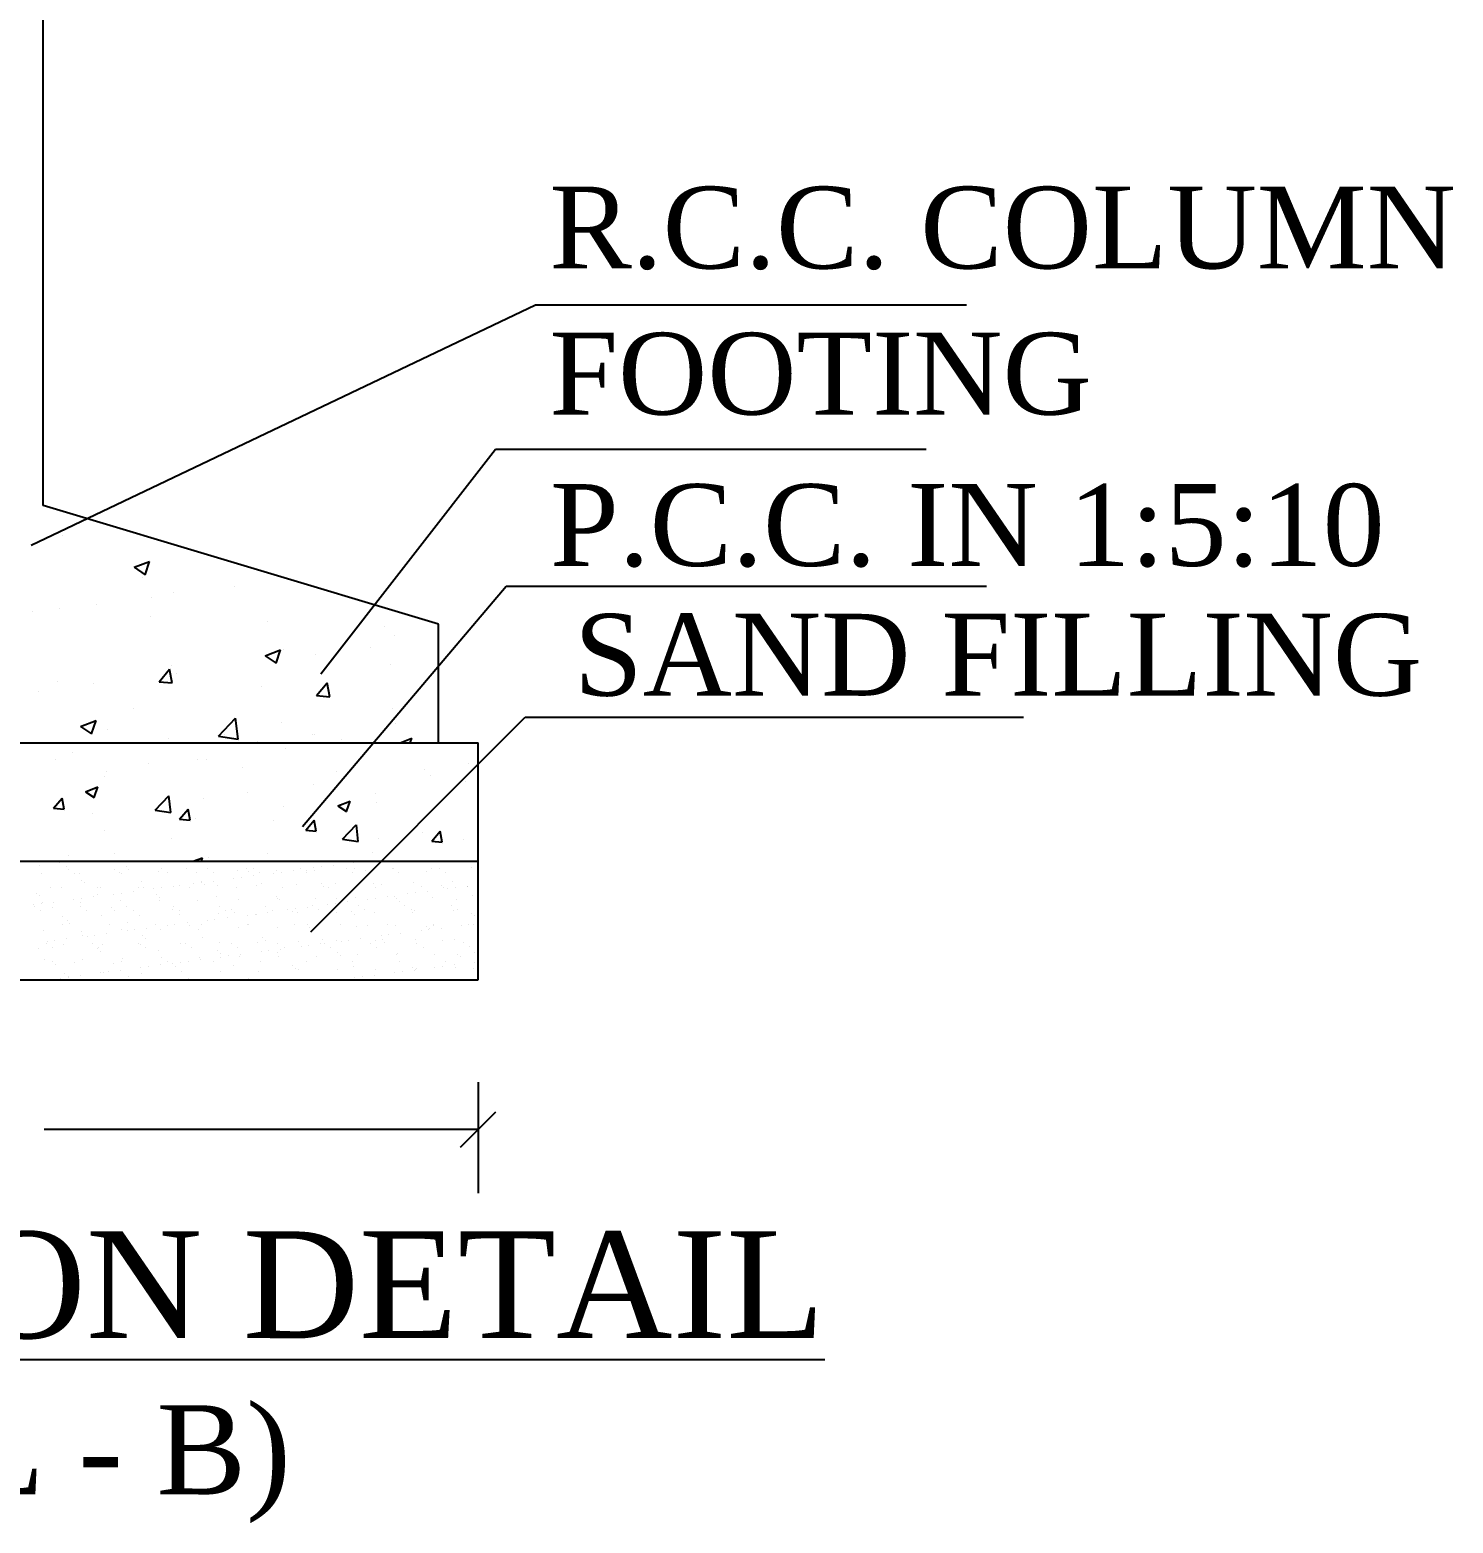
# Model space of a CAD drawing. Header units: metres. Extents: x 0 to 230, y 0 to 91.
# Drawn here: x 89.232 to 92.86, y 29.005 to 32.813 of the extents above; entities that cross this region are included whole.
import ezdxf

# ---------------------------------------------------------------- set-up
doc = ezdxf.new("R2010")
doc.units = ezdxf.units.M
doc.header["$MEASUREMENT"] = 0
doc.styles.get("Standard").update_dxf_attribs({"font": 'times.ttf', "height": 0.25})

# ---------------------------------------------------------------- blocks, each defined once
blk = doc.blocks.new('_Oblique')
at = {"color": 0, "linetype": 'ByBlock', "lineweight": -2}
blk.add_line((-0.5, -0.5), (0.5, 0.5), dxfattribs=at)
blk = doc.blocks.new('FGHGH')
at = {"color": 7, "lineweight": 25}
for p, q in [((16641.2735, 10546.0763), (16641.2735, 10549.3907)), ((16642.6683, 10546.645), (16643.8885, 10546.645)), ((16642.5545, 10546.2361), (16643.7747, 10546.2361)), ((16642.3934, 10545.7403), (16641.2735, 10546.0763)), ((16641.4991, 10546.0075), (16641.4991, 10546.0075)), ((16641.3277, 10545.9911), (16641.3277, 10545.9911)), ((16641.5308, 10545.9013), (16641.5743, 10545.918)), ((16641.5617, 10545.8804), (16641.5744, 10545.918)), ((16641.5308, 10545.9013), (16641.5617, 10545.8804)), ((16641.5558, 10545.8722), (16641.5558, 10545.8722)), ((16641.6433, 10545.8306), (16641.6433, 10545.8306)), ((16641.815, 10545.8472), (16641.815, 10545.8472)), ((16642.5843, 10545.8475), (16643.9452, 10545.8475)), ((16641.4237, 10545.7957), (16641.4237, 10545.7957)), ((16641.5794, 10545.8162), (16641.5794, 10545.8162)), ((16641.2441, 10545.7748), (16641.2441, 10545.7748)), ((16641.3201, 10545.784), (16641.3201, 10545.784)), ((16641.5762, 10545.7608), (16641.5762, 10545.7608)), ((16641.9084, 10545.7468), (16641.9084, 10545.7468)), ((16642.2405, 10545.7327), (16642.2405, 10545.7327)), ((16642.2694, 10545.7071), (16642.2694, 10545.7071)), ((16642.3934, 10545.4044), (16642.3934, 10545.7403)), ((16641.9021, 10545.6508), (16641.9457, 10545.6675)), ((16641.9331, 10545.6299), (16641.9457, 10545.6675)), ((16641.9551, 10545.6673), (16641.9551, 10545.6673)), ((16642.2, 10545.6741), (16642.2, 10545.6741)), ((16641.6357, 10545.6235), (16641.6357, 10545.6235)), ((16641.9021, 10545.6508), (16641.9331, 10545.6299)), ((16642.0443, 10545.6536), (16642.0443, 10545.6536)), ((16642.2558, 10545.6255), (16642.2558, 10545.6255)), ((16641.3125, 10545.5768), (16641.3125, 10545.5768)), ((16641.6015, 10545.5769), (16641.6315, 10545.6127)), ((16641.6015, 10545.5769), (16641.6387, 10545.5737)), ((16641.6387, 10545.5736), (16641.6315, 10545.6126)), ((16641.6514, 10545.6018), (16641.6514, 10545.6018)), ((16641.26, 10545.5503), (16641.26, 10545.5503)), ((16641.4157, 10545.5708), (16641.4157, 10545.5708)), ((16641.893, 10545.5632), (16641.893, 10545.5632)), ((16642.0477, 10545.5379), (16642.0777, 10545.5736)), ((16642.0477, 10545.5379), (16642.0849, 10545.5346)), ((16642.0849, 10545.5346), (16642.0777, 10545.5736)), ((16641.5301, 10545.5009), (16641.5301, 10545.5009)), ((16642.2618, 10545.5), (16642.2618, 10545.5)), ((16641.3794, 10545.4501), (16641.423, 10545.4668)), ((16641.3794, 10545.4501), (16641.4103, 10545.4292)), ((16641.4104, 10545.4292), (16641.423, 10545.4668)), ((16641.7699, 10545.4229), (16641.8183, 10545.4734)), ((16641.8252, 10545.4143), (16641.8183, 10545.4734)), ((16641.9476, 10545.4602), (16641.9476, 10545.4602)), ((16642.272, 10545.4597), (16642.272, 10545.4597)), ((16642.6381, 10545.4767), (16644.0501, 10545.4767)), ((16641.4551, 10545.4429), (16641.4551, 10545.4429)), ((16641.6281, 10545.4164), (16641.6281, 10545.4164)), ((16641.7699, 10545.4229), (16641.8252, 10545.4143)), ((16641.7872, 10545.4288), (16641.7872, 10545.4288)), ((16641.8806, 10545.4082), (16641.8806, 10545.4082)), ((16642.0364, 10545.4287), (16642.0364, 10545.4287)), ((16642.042, 10545.4266), (16642.042, 10545.4266)), ((16642.1193, 10545.4148), (16642.1193, 10545.4148)), ((16642.2842, 10545.4044), (16642.3171, 10545.417)), ((16642.3129, 10545.4044), (16642.3171, 10545.417)), ((16639.3697, 10545.4044), (16642.5054, 10545.4044)), ((16641.3552, 10545.3759), (16641.3552, 10545.3759)), ((16641.5437, 10545.4007), (16641.5437, 10545.4007)), ((16641.961, 10545.3883), (16641.961, 10545.3883)), ((16642.5054, 10544.7324), (16642.5054, 10545.4044)), ((16641.3069, 10545.3566), (16641.3069, 10545.3566)), ((16641.5725, 10545.3453), (16641.5725, 10545.3453)), ((16641.7096, 10545.3564), (16641.7096, 10545.3564)), ((16641.7361, 10545.358), (16641.7361, 10545.358)), ((16641.8382, 10545.3341), (16641.8382, 10545.3341)), ((16642.1039, 10545.3229), (16642.1039, 10545.3229)), ((16642.3545, 10545.3284), (16642.3545, 10545.3284)), ((16642.4791, 10545.3448), (16642.4791, 10545.3448)), ((16641.4458, 10545.3082), (16641.4458, 10545.3082)), ((16641.454, 10545.3214), (16641.454, 10545.3214)), ((16642.0402, 10545.287), (16642.0402, 10545.287)), ((16642.3696, 10545.3117), (16642.3696, 10545.3117)), ((16642.469, 10545.2949), (16642.469, 10545.2949)), ((16641.3028, 10545.2187), (16641.3268, 10545.2473)), ((16641.3325, 10545.2161), (16641.3268, 10545.2473)), ((16641.3928, 10545.2655), (16641.4276, 10545.2789)), ((16641.3928, 10545.2655), (16641.4175, 10545.2488)), ((16641.4175, 10545.2488), (16641.4276, 10545.2788)), ((16641.5904, 10545.2132), (16641.6291, 10545.2536)), ((16641.6347, 10545.2063), (16641.6292, 10545.2536)), ((16641.7271, 10545.2458), (16641.7271, 10545.2458)), ((16641.8517, 10545.2622), (16641.8517, 10545.2622)), ((16642.108, 10545.2257), (16642.1429, 10545.239)), ((16642.1328, 10545.2089), (16642.1429, 10545.239)), ((16642.2134, 10545.2599), (16642.2134, 10545.2599)), ((16641.3028, 10545.2187), (16641.3325, 10545.2161)), ((16641.4127, 10545.2044), (16641.4127, 10545.2044)), ((16641.5904, 10545.2132), (16641.6346, 10545.2064)), ((16641.6598, 10545.1875), (16641.6838, 10545.2161)), ((16641.6895, 10545.1848), (16641.6838, 10545.216)), ((16641.9549, 10545.2226), (16641.9549, 10545.2226)), ((16642.108, 10545.2257), (16642.1328, 10545.209)), ((16642.2164, 10545.2337), (16642.2164, 10545.2337)), ((16641.448, 10545.1557), (16641.448, 10545.1557)), ((16641.6598, 10545.1875), (16641.6895, 10545.1849)), ((16641.7035, 10545.1907), (16641.7035, 10545.1907)), ((16641.9262, 10545.1839), (16641.9262, 10545.1839)), ((16642.0168, 10545.1562), (16642.0408, 10545.1848)), ((16642.0168, 10545.1562), (16642.0465, 10545.1536)), ((16642.0465, 10545.1536), (16642.0408, 10545.1848)), ((16642.1216, 10545.1309), (16642.1603, 10545.1713)), ((16642.1659, 10545.1239), (16642.1604, 10545.1712)), ((16642.3738, 10545.125), (16642.3978, 10545.1536)), ((16642.4035, 10545.1224), (16642.3978, 10545.1536)), ((16641.6359, 10545.134), (16641.6359, 10545.134)), ((16642.1216, 10545.1309), (16642.1658, 10545.124)), ((16642.2236, 10545.1321), (16642.2236, 10545.1321)), ((16642.3482, 10545.1485), (16642.3482, 10545.1485)), ((16642.3738, 10545.125), (16642.4035, 10545.1224)), ((16642.4629, 10545.1293), (16642.4629, 10545.1293)), ((16641.3456, 10545.0842), (16641.3456, 10545.0842)), ((16641.4756, 10545.091), (16641.4756, 10545.091)), ((16641.6984, 10545.0684), (16641.7247, 10545.0785)), ((16641.7213, 10545.0684), (16641.7247, 10545.0785)), ((16641.7413, 10545.0798), (16641.7413, 10545.0798)), ((16641.9092, 10545.0907), (16641.9092, 10545.0907)), ((16642.2074, 10545.0942), (16642.2074, 10545.0942)), ((16639.3697, 10545.0684), (16642.5054, 10545.0684)), ((16641.2628, 10545.0567), (16641.2628, 10545.0567)), ((16641.2691, 10545.0334), (16641.2691, 10545.0334)), ((16641.32, 10545.0642), (16641.32, 10545.0642)), ((16641.3395, 10545.0537), (16641.3395, 10545.0537)), ((16641.3419, 10545.0671), (16641.3419, 10545.0671)), ((16641.3447, 10545.046), (16641.3447, 10545.046)), ((16641.3625, 10545.0347), (16641.3625, 10545.0347)), ((16641.3769, 10545.0329), (16641.3769, 10545.0329)), ((16641.476, 10545.0462), (16641.476, 10545.0462)), ((16641.4907, 10545.037), (16641.4907, 10545.037)), ((16641.4937, 10545.0349), (16641.4937, 10545.0349)), ((16641.5081, 10545.0522), (16641.5081, 10545.0522)), ((16641.5159, 10545.0451), (16641.5159, 10545.0451)), ((16641.601, 10545.0384), (16641.601, 10545.0384)), ((16641.6072, 10545.0465), (16641.6072, 10545.0465)), ((16641.625, 10545.0351), (16641.625, 10545.0351)), ((16641.6792, 10545.0485), (16641.6792, 10545.0485)), ((16641.7088, 10545.0379), (16641.7088, 10545.0379)), ((16641.7384, 10545.0467), (16641.7384, 10545.0467)), ((16641.7562, 10545.0354), (16641.7562, 10545.0354)), ((16641.8226, 10545.042), (16641.8226, 10545.042)), ((16641.8478, 10545.047), (16641.8478, 10545.047)), ((16641.8556, 10545.0399), (16641.8556, 10545.0399)), ((16641.8688, 10545.0273), (16641.8688, 10545.0273)), ((16641.8697, 10545.0469), (16641.8697, 10545.0469)), ((16641.8874, 10545.0356), (16641.8874, 10545.0356)), ((16641.926, 10545.0349), (16641.926, 10545.0349)), ((16641.9329, 10545.0434), (16641.9329, 10545.0434)), ((16641.948, 10545.0378), (16641.948, 10545.0378)), ((16641.9822, 10545.0423), (16641.9822, 10545.0423)), ((16642.0009, 10545.0472), (16642.0009, 10545.0472)), ((16642.007, 10545.0686), (16642.007, 10545.0686)), ((16642.0187, 10545.0359), (16642.0187, 10545.0359)), ((16642.0189, 10545.0433), (16642.0189, 10545.0433)), ((16642.0395, 10545.0498), (16642.0395, 10545.0498)), ((16642.0407, 10545.0429), (16642.0407, 10545.0429)), ((16642.0614, 10545.0527), (16642.0614, 10545.0527)), ((16642.0956, 10545.0572), (16642.0956, 10545.0572)), ((16642.1321, 10545.0474), (16642.1321, 10545.0474)), ((16642.1499, 10545.0361), (16642.1499, 10545.0361)), ((16642.1529, 10545.0647), (16642.1529, 10545.0647)), ((16642.1545, 10545.047), (16642.1545, 10545.047)), ((16642.1748, 10545.0676), (16642.1748, 10545.0676)), ((16642.1876, 10545.0419), (16642.1876, 10545.0419)), ((16642.1953, 10545.0347), (16642.1953, 10545.0347)), ((16642.2634, 10545.0477), (16642.2634, 10545.0477)), ((16642.2649, 10545.0484), (16642.2649, 10545.0484)), ((16642.2811, 10545.0363), (16642.2811, 10545.0363)), ((16642.3587, 10545.0381), (16642.3587, 10545.0381)), ((16642.3727, 10545.0479), (16642.3727, 10545.0479)), ((16642.3946, 10545.0479), (16642.3946, 10545.0479)), ((16642.4124, 10545.0366), (16642.4124, 10545.0366)), ((16642.4865, 10545.052), (16642.4865, 10545.052)), ((16641.2952, 10544.9937), (16641.2952, 10544.9937)), ((16641.3261, 10544.9939), (16641.3261, 10544.9939)), ((16641.3814, 10545.0152), (16641.3814, 10545.0152)), ((16641.3892, 10545.0081), (16641.3892, 10545.0081)), ((16641.4265, 10544.9939), (16641.4265, 10544.9939)), ((16641.4364, 10544.9953), (16641.4364, 10544.9953)), ((16641.5442, 10544.9948), (16641.5442, 10544.9948)), ((16641.5525, 10545.0115), (16641.5525, 10545.0115)), ((16641.5577, 10544.9942), (16641.5577, 10544.9942)), ((16641.5857, 10544.9901), (16641.5857, 10544.9901)), ((16641.6077, 10544.9929), (16641.6077, 10544.9929)), ((16641.6419, 10544.9975), (16641.6419, 10544.9975)), ((16641.658, 10544.9989), (16641.658, 10544.9989)), ((16641.6889, 10544.9944), (16641.6889, 10544.9944)), ((16641.6992, 10545.005), (16641.6992, 10545.005)), ((16641.7211, 10545.0079), (16641.7211, 10545.0079)), ((16641.7212, 10545.01), (16641.7212, 10545.01)), ((16641.7289, 10545.0029), (16641.7289, 10545.0029)), ((16641.7553, 10545.0124), (16641.7553, 10545.0124)), ((16641.7683, 10545.0003), (16641.7683, 10545.0003)), ((16641.8126, 10545.0199), (16641.8126, 10545.0199)), ((16641.8202, 10544.9946), (16641.8202, 10544.9946)), ((16641.8345, 10545.0228), (16641.8345, 10545.0228)), ((16641.8761, 10544.9998), (16641.8761, 10544.9998)), ((16641.8923, 10545.0063), (16641.8923, 10545.0063)), ((16641.9514, 10544.9949), (16641.9514, 10544.9949)), ((16641.9899, 10545.0039), (16641.9899, 10545.0039)), ((16642.0609, 10545.0049), (16642.0609, 10545.0049)), ((16642.0687, 10544.9978), (16642.0687, 10544.9978)), ((16642.0826, 10544.9951), (16642.0826, 10544.9951)), ((16642.1002, 10545.0053), (16642.1002, 10545.0053)), ((16642.208, 10545.0048), (16642.208, 10545.0048)), ((16642.2139, 10544.9953), (16642.2139, 10544.9953)), ((16642.232, 10545.0011), (16642.232, 10545.0011)), ((16642.3218, 10545.0089), (16642.3218, 10545.0089)), ((16642.3451, 10544.9956), (16642.3451, 10544.9956)), ((16642.4006, 10544.9997), (16642.4006, 10544.9997)), ((16642.4084, 10544.9926), (16642.4084, 10544.9926)), ((16642.4186, 10544.9906), (16642.4186, 10544.9906)), ((16642.4321, 10545.0103), (16642.4321, 10545.0103)), ((16642.4405, 10544.9935), (16642.4405, 10544.9935)), ((16642.4748, 10544.998), (16642.4748, 10544.998)), ((16642.4763, 10544.9958), (16642.4763, 10544.9958)), ((16641.2454, 10544.9453), (16641.2454, 10544.9453)), ((16641.2547, 10544.9782), (16641.2547, 10544.9782)), ((16641.2625, 10544.9711), (16641.2625, 10544.9711)), ((16641.2674, 10544.9481), (16641.2674, 10544.9481)), ((16641.2717, 10544.9523), (16641.2717, 10544.9523)), ((16641.3016, 10544.9527), (16641.3016, 10544.9527)), ((16641.3588, 10544.9602), (16641.3588, 10544.9602)), ((16641.3795, 10544.9517), (16641.3795, 10544.9517)), ((16641.3808, 10544.9631), (16641.3808, 10544.9631)), ((16641.415, 10544.9676), (16641.415, 10544.9676)), ((16641.4258, 10544.9745), (16641.4258, 10544.9745)), ((16641.4723, 10544.9751), (16641.4723, 10544.9751)), ((16641.4934, 10544.9558), (16641.4934, 10544.9558)), ((16641.4942, 10544.978), (16641.4942, 10544.978)), ((16641.5285, 10544.9825), (16641.5285, 10544.9825)), ((16641.5945, 10544.9731), (16641.5945, 10544.9731)), ((16641.6022, 10544.9659), (16641.6022, 10544.9659)), ((16641.6037, 10544.9572), (16641.6037, 10544.9572)), ((16641.7115, 10544.9567), (16641.7115, 10544.9567)), ((16641.7656, 10544.9693), (16641.7656, 10544.9693)), ((16641.8253, 10544.9608), (16641.8253, 10544.9608)), ((16641.9342, 10544.9679), (16641.9342, 10544.9679)), ((16641.9356, 10544.9622), (16641.9356, 10544.9622)), ((16641.942, 10544.9608), (16641.942, 10544.9608)), ((16642.0434, 10544.9617), (16642.0434, 10544.9617)), ((16642.0783, 10544.9458), (16642.0783, 10544.9458)), ((16642.1002, 10544.9487), (16642.1002, 10544.9487)), ((16642.1053, 10544.9642), (16642.1053, 10544.9642)), ((16642.1345, 10544.9532), (16642.1345, 10544.9532)), ((16642.1572, 10544.9658), (16642.1572, 10544.9658)), ((16642.1662, 10544.9419), (16642.1662, 10544.9419)), ((16642.1917, 10544.9607), (16642.1917, 10544.9607)), ((16642.2137, 10544.9636), (16642.2137, 10544.9636)), ((16642.2479, 10544.9681), (16642.2479, 10544.9681)), ((16642.2675, 10544.9672), (16642.2675, 10544.9672)), ((16642.2739, 10544.9627), (16642.2739, 10544.9627)), ((16642.2817, 10544.9556), (16642.2817, 10544.9556)), ((16642.2974, 10544.9421), (16642.2974, 10544.9421)), ((16642.3052, 10544.9757), (16642.3052, 10544.9757)), ((16642.3271, 10544.9786), (16642.3271, 10544.9786)), ((16642.3614, 10544.9831), (16642.3614, 10544.9831)), ((16642.3753, 10544.9667), (16642.3753, 10544.9667)), ((16642.4286, 10544.9424), (16642.4286, 10544.9424)), ((16642.445, 10544.959), (16642.445, 10544.959)), ((16642.4891, 10544.9708), (16642.4891, 10544.9708)), ((16641.2475, 10544.9402), (16641.2475, 10544.9402)), ((16641.2653, 10544.9289), (16641.2653, 10544.9289)), ((16641.2992, 10544.9375), (16641.2992, 10544.9375)), ((16641.3287, 10544.9127), (16641.3287, 10544.9127)), ((16641.3788, 10544.9405), (16641.3788, 10544.9405)), ((16641.3965, 10544.9291), (16641.3965, 10544.9291)), ((16641.439, 10544.9141), (16641.439, 10544.9141)), ((16641.4678, 10544.9361), (16641.4678, 10544.9361)), ((16641.4756, 10544.929), (16641.4756, 10544.929)), ((16641.51, 10544.9407), (16641.51, 10544.9407)), ((16641.5278, 10544.9294), (16641.5278, 10544.9294)), ((16641.5468, 10544.9136), (16641.5468, 10544.9136)), ((16641.6389, 10544.9324), (16641.6389, 10544.9324)), ((16641.6412, 10544.9409), (16641.6412, 10544.9409)), ((16641.659, 10544.9296), (16641.659, 10544.9296)), ((16641.6606, 10544.9177), (16641.6606, 10544.9177)), ((16641.738, 10544.901), (16641.738, 10544.901)), ((16641.7599, 10544.9039), (16641.7599, 10544.9039)), ((16641.771, 10544.9191), (16641.771, 10544.9191)), ((16641.7725, 10544.9412), (16641.7725, 10544.9412)), ((16641.7902, 10544.9299), (16641.7902, 10544.9299)), ((16641.7942, 10544.9084), (16641.7942, 10544.9084)), ((16641.8075, 10544.9309), (16641.8075, 10544.9309)), ((16641.8153, 10544.9238), (16641.8153, 10544.9238)), ((16641.8514, 10544.9159), (16641.8514, 10544.9159)), ((16641.8734, 10544.9188), (16641.8734, 10544.9188)), ((16641.8788, 10544.9186), (16641.8788, 10544.9186)), ((16641.9037, 10544.9414), (16641.9037, 10544.9414)), ((16641.9076, 10544.9233), (16641.9076, 10544.9233)), ((16641.9215, 10544.9301), (16641.9215, 10544.9301)), ((16641.9649, 10544.9309), (16641.9649, 10544.9309)), ((16641.9786, 10544.9272), (16641.9786, 10544.9272)), ((16641.9868, 10544.9338), (16641.9868, 10544.9338)), ((16641.9926, 10544.9227), (16641.9926, 10544.9227)), ((16642.0211, 10544.9383), (16642.0211, 10544.9383)), ((16642.0349, 10544.9417), (16642.0349, 10544.9417)), ((16642.0527, 10544.9303), (16642.0527, 10544.9303)), ((16642.1029, 10544.9241), (16642.1029, 10544.9241)), ((16642.1473, 10544.9257), (16642.1473, 10544.9257)), ((16642.155, 10544.9186), (16642.155, 10544.9186)), ((16642.1839, 10544.9306), (16642.1839, 10544.9306)), ((16642.2107, 10544.9236), (16642.2107, 10544.9236)), ((16642.3152, 10544.9308), (16642.3152, 10544.9308)), ((16642.3184, 10544.922), (16642.3184, 10544.922)), ((16642.3245, 10544.9277), (16642.3245, 10544.9277)), ((16642.4348, 10544.9291), (16642.4348, 10544.9291)), ((16642.4464, 10544.9311), (16642.4464, 10544.9311)), ((16642.487, 10544.9206), (16642.487, 10544.9206)), ((16642.4948, 10544.9134), (16642.4948, 10544.9134)), ((16641.2744, 10544.8711), (16641.2744, 10544.8711)), ((16641.3293, 10544.8881), (16641.3293, 10544.8881)), ((16641.3411, 10544.8991), (16641.3411, 10544.8991)), ((16641.3489, 10544.892), (16641.3489, 10544.892)), ((16641.3822, 10544.8705), (16641.3822, 10544.8705)), ((16641.3855, 10544.8584), (16641.3855, 10544.8584)), ((16641.4196, 10544.8591), (16641.4196, 10544.8591)), ((16641.4539, 10544.8636), (16641.4539, 10544.8636)), ((16641.4605, 10544.8884), (16641.4605, 10544.8884)), ((16641.496, 10544.8746), (16641.496, 10544.8746)), ((16641.5111, 10544.8711), (16641.5111, 10544.8711)), ((16641.5122, 10544.8954), (16641.5122, 10544.8954)), ((16641.5331, 10544.874), (16641.5331, 10544.874)), ((16641.5673, 10544.8785), (16641.5673, 10544.8785)), ((16641.5917, 10544.8886), (16641.5917, 10544.8886)), ((16641.6063, 10544.876), (16641.6063, 10544.876)), ((16641.6246, 10544.8861), (16641.6246, 10544.8861)), ((16641.6465, 10544.889), (16641.6465, 10544.889)), ((16641.6808, 10544.8939), (16641.6808, 10544.8939)), ((16641.6808, 10544.8935), (16641.6808, 10544.8935)), ((16641.6886, 10544.8868), (16641.6886, 10544.8868)), ((16641.7141, 10544.8755), (16641.7141, 10544.8755)), ((16641.723, 10544.8889), (16641.723, 10544.8889)), ((16641.8279, 10544.8796), (16641.8279, 10544.8796)), ((16641.852, 10544.8902), (16641.852, 10544.8902)), ((16641.8542, 10544.8891), (16641.8542, 10544.8891)), ((16641.9382, 10544.881), (16641.9382, 10544.881)), ((16641.9854, 10544.8893), (16641.9854, 10544.8893)), ((16642.0206, 10544.8887), (16642.0206, 10544.8887)), ((16642.0283, 10544.8816), (16642.0283, 10544.8816)), ((16642.046, 10544.8805), (16642.046, 10544.8805)), ((16642.1167, 10544.8896), (16642.1167, 10544.8896)), ((16642.1599, 10544.8846), (16642.1599, 10544.8846)), ((16642.1917, 10544.885), (16642.1917, 10544.885)), ((16642.2479, 10544.8898), (16642.2479, 10544.8898)), ((16642.2525, 10544.8596), (16642.2525, 10544.8596)), ((16642.2702, 10544.886), (16642.2702, 10544.886)), ((16642.2868, 10544.8641), (16642.2868, 10544.8641)), ((16642.344, 10544.8717), (16642.344, 10544.8717)), ((16642.3603, 10544.8836), (16642.3603, 10544.8836)), ((16642.366, 10544.8746), (16642.366, 10544.8746)), ((16642.3681, 10544.8764), (16642.3681, 10544.8764)), ((16642.378, 10544.8855), (16642.378, 10544.8855)), ((16642.3791, 10544.8901), (16642.3791, 10544.8901)), ((16642.4002, 10544.8791), (16642.4002, 10544.8791)), ((16642.4575, 10544.8866), (16642.4575, 10544.8866)), ((16642.4794, 10544.8895), (16642.4794, 10544.8895)), ((16642.4918, 10544.8896), (16642.4918, 10544.8896)), ((16641.2589, 10544.8214), (16641.2589, 10544.8214)), ((16641.2816, 10544.8347), (16641.2816, 10544.8347)), ((16641.2843, 10544.8413), (16641.2843, 10544.8413)), ((16641.2993, 10544.8234), (16641.2993, 10544.8234)), ((16641.3062, 10544.8442), (16641.3062, 10544.8442)), ((16641.3314, 10544.8315), (16641.3314, 10544.8315)), ((16641.3405, 10544.8487), (16641.3405, 10544.8487)), ((16641.3977, 10544.8562), (16641.3977, 10544.8562)), ((16641.4128, 10544.8349), (16641.4128, 10544.8349)), ((16641.4275, 10544.8199), (16641.4275, 10544.8199)), ((16641.4306, 10544.8236), (16641.4306, 10544.8236)), ((16641.4417, 10544.8329), (16641.4417, 10544.8329)), ((16641.544, 10544.8352), (16641.544, 10544.8352)), ((16641.5495, 10544.8324), (16641.5495, 10544.8324)), ((16641.5542, 10544.8569), (16641.5542, 10544.8569)), ((16641.5618, 10544.8239), (16641.5618, 10544.8239)), ((16641.5619, 10544.8498), (16641.5619, 10544.8498)), ((16641.5986, 10544.8162), (16641.5986, 10544.8162)), ((16641.6633, 10544.8365), (16641.6633, 10544.8365)), ((16641.6753, 10544.8354), (16641.6753, 10544.8354)), ((16641.693, 10544.8241), (16641.693, 10544.8241)), ((16641.7253, 10544.8532), (16641.7253, 10544.8532)), ((16641.7736, 10544.8379), (16641.7736, 10544.8379)), ((16641.8065, 10544.8357), (16641.8065, 10544.8357)), ((16641.8243, 10544.8243), (16641.8243, 10544.8243)), ((16641.8814, 10544.8374), (16641.8814, 10544.8374)), ((16641.8939, 10544.8518), (16641.8939, 10544.8518)), ((16641.9017, 10544.8446), (16641.9017, 10544.8446)), ((16641.9122, 10544.8148), (16641.9122, 10544.8148)), ((16641.9377, 10544.8359), (16641.9377, 10544.8359)), ((16641.9465, 10544.8193), (16641.9465, 10544.8193)), ((16641.9555, 10544.8246), (16641.9555, 10544.8246)), ((16641.9952, 10544.8415), (16641.9952, 10544.8415)), ((16642.0037, 10544.8269), (16642.0037, 10544.8269)), ((16642.0257, 10544.8298), (16642.0257, 10544.8298)), ((16642.0599, 10544.8343), (16642.0599, 10544.8343)), ((16642.065, 10544.848), (16642.065, 10544.848)), ((16642.069, 10544.8361), (16642.069, 10544.8361)), ((16642.0867, 10544.8248), (16642.0867, 10544.8248)), ((16642.1055, 10544.8429), (16642.1055, 10544.8429)), ((16642.1172, 10544.8418), (16642.1172, 10544.8418)), ((16642.1391, 10544.8447), (16642.1391, 10544.8447)), ((16642.1734, 10544.8492), (16642.1734, 10544.8492)), ((16642.2002, 10544.8364), (16642.2002, 10544.8364)), ((16642.2133, 10544.8424), (16642.2133, 10544.8424)), ((16642.218, 10544.8251), (16642.218, 10544.8251)), ((16642.2306, 10544.8567), (16642.2306, 10544.8567)), ((16642.2336, 10544.8466), (16642.2336, 10544.8466)), ((16642.2414, 10544.8395), (16642.2414, 10544.8395)), ((16642.3271, 10544.8465), (16642.3271, 10544.8465)), ((16642.3314, 10544.8366), (16642.3314, 10544.8366)), ((16642.3492, 10544.8253), (16642.3492, 10544.8253)), ((16642.4047, 10544.8429), (16642.4047, 10544.8429)), ((16642.4375, 10544.8479), (16642.4375, 10544.8479)), ((16642.4627, 10544.8368), (16642.4627, 10544.8368)), ((16642.4804, 10544.8255), (16642.4804, 10544.8255)), ((16641.277, 10544.7899), (16641.277, 10544.7899)), ((16641.3008, 10544.783), (16641.3008, 10544.783)), ((16641.3086, 10544.7758), (16641.3086, 10544.7758)), ((16641.3633, 10544.7826), (16641.3633, 10544.7826)), ((16641.3848, 10544.7893), (16641.3848, 10544.7893)), ((16641.4352, 10544.8128), (16641.4352, 10544.8128)), ((16641.4719, 10544.7792), (16641.4719, 10544.7792)), ((16641.4945, 10544.7829), (16641.4945, 10544.7829)), ((16641.4987, 10544.7934), (16641.4987, 10544.7934)), ((16641.6062, 10544.7745), (16641.6062, 10544.7745)), ((16641.609, 10544.7948), (16641.609, 10544.7948)), ((16641.6258, 10544.7831), (16641.6258, 10544.7831)), ((16641.6405, 10544.7778), (16641.6405, 10544.7778)), ((16641.6634, 10544.7821), (16641.6634, 10544.7821)), ((16641.6854, 10544.785), (16641.6854, 10544.785)), ((16641.7168, 10544.7943), (16641.7168, 10544.7943)), ((16641.7196, 10544.7895), (16641.7196, 10544.7895)), ((16641.757, 10544.7833), (16641.757, 10544.7833)), ((16641.7672, 10544.8148), (16641.7672, 10544.8148)), ((16641.775, 10544.8077), (16641.775, 10544.8077)), ((16641.7769, 10544.797), (16641.7769, 10544.797)), ((16641.7988, 10544.7999), (16641.7988, 10544.7999)), ((16641.8116, 10544.7741), (16641.8116, 10544.7741)), ((16641.8306, 10544.7984), (16641.8306, 10544.7984)), ((16641.8331, 10544.8044), (16641.8331, 10544.8044)), ((16641.8882, 10544.7836), (16641.8882, 10544.7836)), ((16641.8903, 10544.8119), (16641.8903, 10544.8119)), ((16641.9383, 10544.811), (16641.9383, 10544.811)), ((16641.9409, 10544.7998), (16641.9409, 10544.7998)), ((16641.9803, 10544.7726), (16641.9803, 10544.7726)), ((16642.0195, 10544.7838), (16642.0195, 10544.7838)), ((16642.0487, 10544.7993), (16642.0487, 10544.7993)), ((16642.107, 10544.8096), (16642.107, 10544.8096)), ((16642.1147, 10544.8025), (16642.1147, 10544.8025)), ((16642.1507, 10544.7841), (16642.1507, 10544.7841)), ((16642.1625, 10544.8034), (16642.1625, 10544.8034)), ((16642.2728, 10544.8048), (16642.2728, 10544.8048)), ((16642.2781, 10544.8059), (16642.2781, 10544.8059)), ((16642.2819, 10544.7843), (16642.2819, 10544.7843)), ((16642.3806, 10544.8043), (16642.3806, 10544.8043)), ((16642.4132, 10544.7845), (16642.4132, 10544.7845)), ((16642.4391, 10544.7751), (16642.4391, 10544.7751)), ((16642.4467, 10544.8044), (16642.4467, 10544.8044)), ((16642.4545, 10544.7973), (16642.4545, 10544.7973)), ((16642.4944, 10544.8084), (16642.4944, 10544.8084)), ((16642.4963, 10544.7826), (16642.4963, 10544.7826)), ((16639.3697, 10544.7324), (16642.5054, 10544.7324)), ((16641.3231, 10544.7373), (16641.3231, 10544.7373)), ((16641.334, 10544.7503), (16641.334, 10544.7503)), ((16641.3451, 10544.7402), (16641.3451, 10544.7402)), ((16641.3452, 10544.7422), (16641.3452, 10544.7422)), ((16641.3793, 10544.7447), (16641.3793, 10544.7447)), ((16641.4366, 10544.7522), (16641.4366, 10544.7522)), ((16641.4443, 10544.7518), (16641.4443, 10544.7518)), ((16641.4585, 10544.7551), (16641.4585, 10544.7551)), ((16641.4928, 10544.7596), (16641.4928, 10544.7596)), ((16641.5139, 10544.7408), (16641.5139, 10544.7408)), ((16641.5216, 10544.7337), (16641.5216, 10544.7337)), ((16641.55, 10544.7671), (16641.55, 10544.7671)), ((16641.5521, 10544.7512), (16641.5521, 10544.7512)), ((16641.5719, 10544.77), (16641.5719, 10544.77)), ((16641.6483, 10544.7707), (16641.6483, 10544.7707)), ((16641.666, 10544.7553), (16641.666, 10544.7553)), ((16641.685, 10544.7371), (16641.685, 10544.7371)), ((16641.7763, 10544.7567), (16641.7763, 10544.7567)), ((16641.8536, 10544.7356), (16641.8536, 10544.7356)), ((16641.8841, 10544.7562), (16641.8841, 10544.7562)), ((16641.988, 10544.7655), (16641.988, 10544.7655)), ((16641.9979, 10544.7603), (16641.9979, 10544.7603)), ((16642.1082, 10544.7617), (16642.1082, 10544.7617)), ((16642.1514, 10544.7689), (16642.1514, 10544.7689)), ((16642.156, 10544.7378), (16642.156, 10544.7378)), ((16642.1779, 10544.7407), (16642.1779, 10544.7407)), ((16642.2122, 10544.7452), (16642.2122, 10544.7452)), ((16642.216, 10544.7612), (16642.216, 10544.7612)), ((16642.2694, 10544.7527), (16642.2694, 10544.7527)), ((16642.2914, 10544.7556), (16642.2914, 10544.7556)), ((16642.32, 10544.7674), (16642.32, 10544.7674)), ((16642.3256, 10544.7601), (16642.3256, 10544.7601)), ((16642.3278, 10544.7603), (16642.3278, 10544.7603)), ((16642.3298, 10544.7653), (16642.3298, 10544.7653)), ((16642.3829, 10544.7677), (16642.3829, 10544.7677)), ((16642.4048, 10544.7706), (16642.4048, 10544.7706)), ((16642.4401, 10544.7667), (16642.4401, 10544.7667)), ((16642.4911, 10544.7637), (16642.4911, 10544.7637)), ((16642.5054, 10544.442), (16642.5054, 10544.1281)), ((16642.5054, 10544.3081), (16641.2757, 10544.3081))]:
    blk.add_line(p, q, dxfattribs=at)
for points in [[(16641.2391, 10545.9643), (16642.6683, 10546.645)], [(16642.0598, 10545.5992), (16642.5545, 10546.2361)], [(16642.0082, 10545.1673), (16642.5843, 10545.8475)], [(16642.0315, 10544.8685), (16642.6381, 10545.4767)]]:
    blk.add_lwpolyline(points, dxfattribs=at)
at = {"color": 7, "lineweight": 25, "xscale": 0.0999999999985448, "yscale": 0.0999999999985448, "zscale": 0.0999999999985448}
blk.add_blockref('_Oblique', (16642.5054, 10544.3081), dxfattribs=at)
at = {"color": 7, "lineweight": 25}
for s, height, p in [('R.C.C. COLUMN', 0.23184, (16642.7069, 10546.7484)), ('FOOTING ', 0.23184, (16642.7069, 10546.3344)), ('P.C.C. IN 1:5:10', 0.23184, (16642.709, 10545.9055)), ('SAND FILLING', 0.23184, (16642.7768, 10545.5377)), ('%%uFOUNDATION DETAIL', 0.3024, (16638.7302, 10543.7171)), ('(DETAIL - B)', 0.252, (16639.7765, 10543.2747))]:
    blk.add_text(s, height=height, dxfattribs=at).set_placement(p)

msp = doc.modelspace()

# ---------------------------------------------------------------- block references
at = {"color": 41, "lineweight": -2, "xscale": 0.8999999999996362, "yscale": 0.8999999999996362, "zscale": 0.8999999999996362}
msp.add_blockref('FGHGH', (-14887.8805, -9459.8689), dxfattribs=at)

doc.saveas('drawing.dxf')
